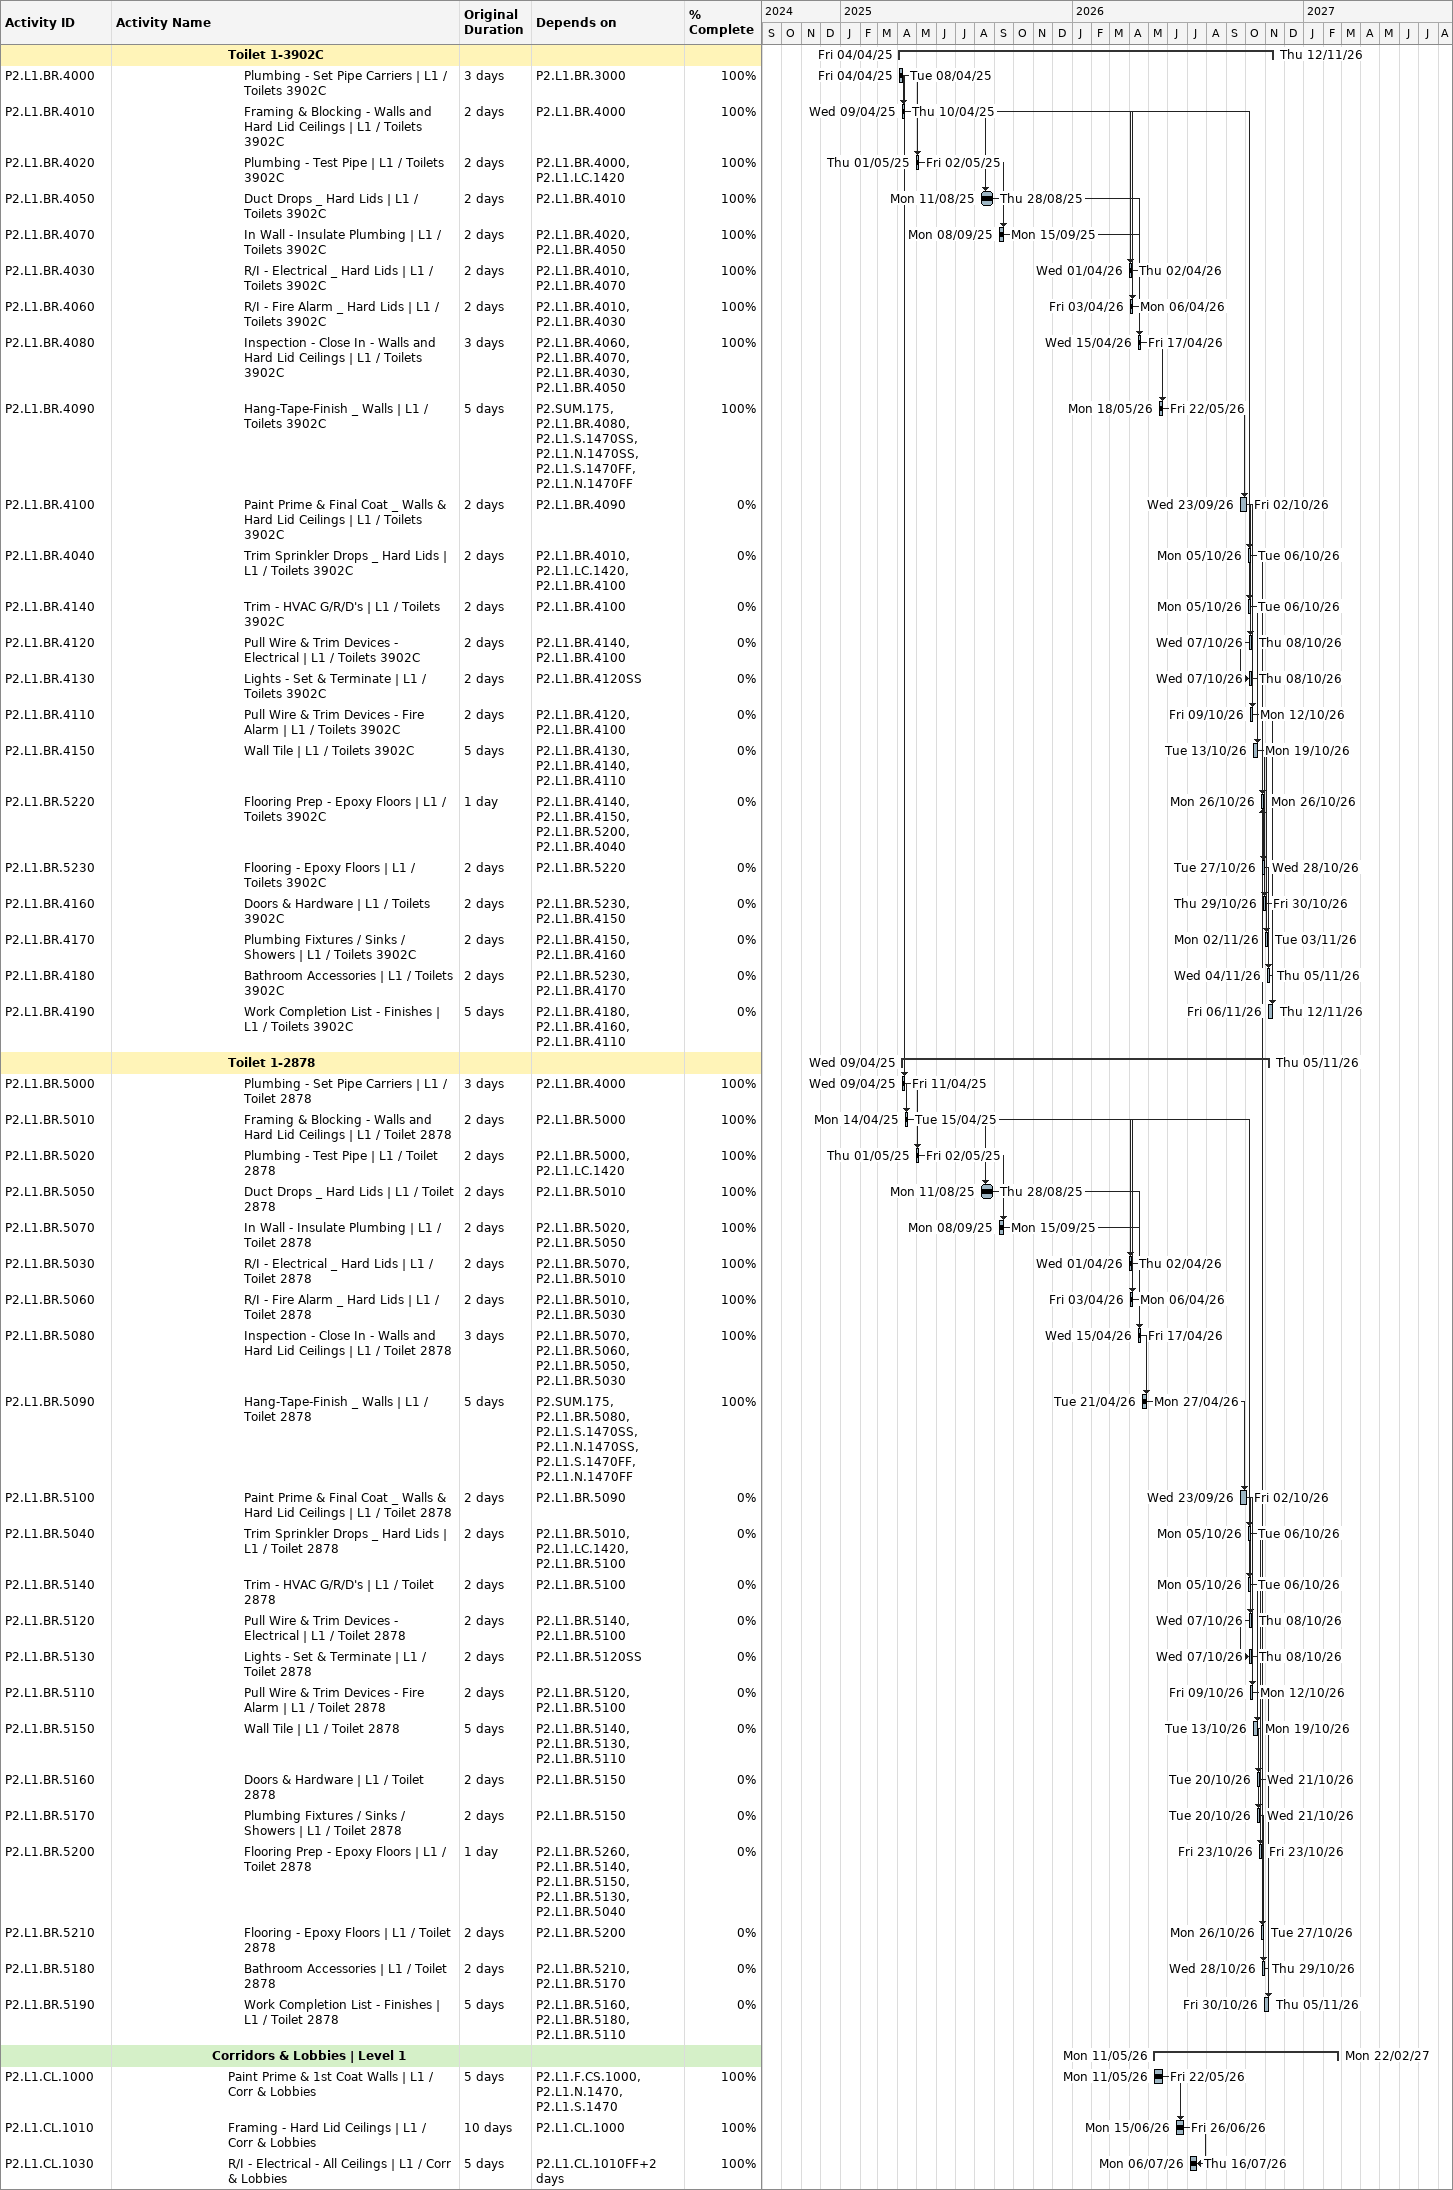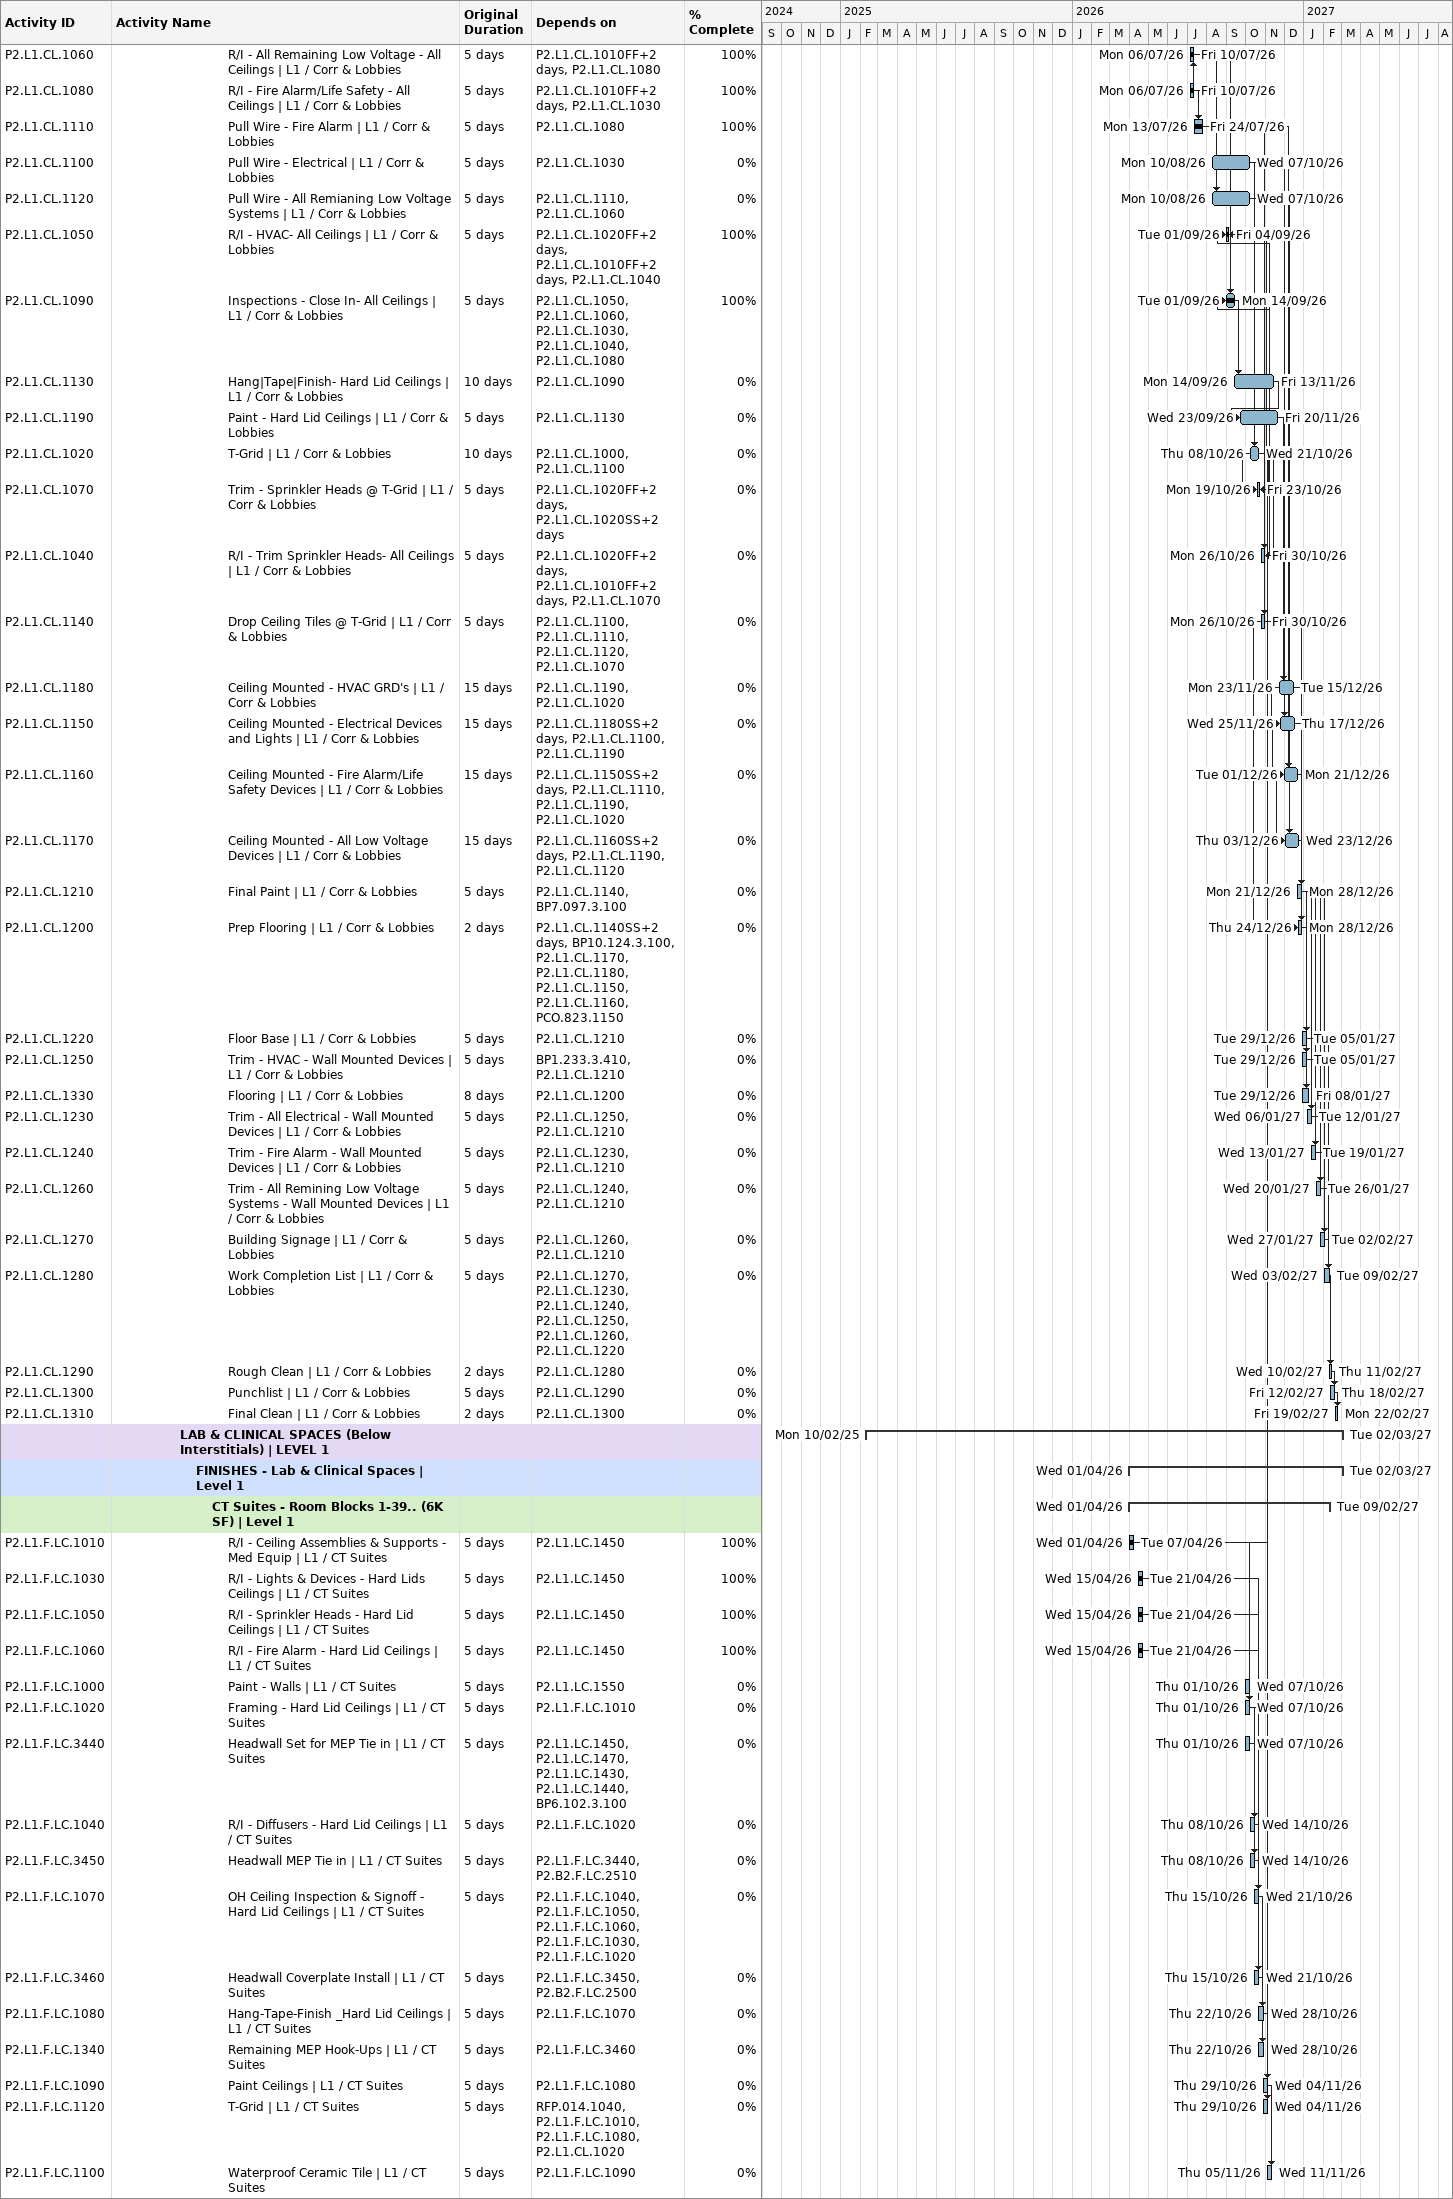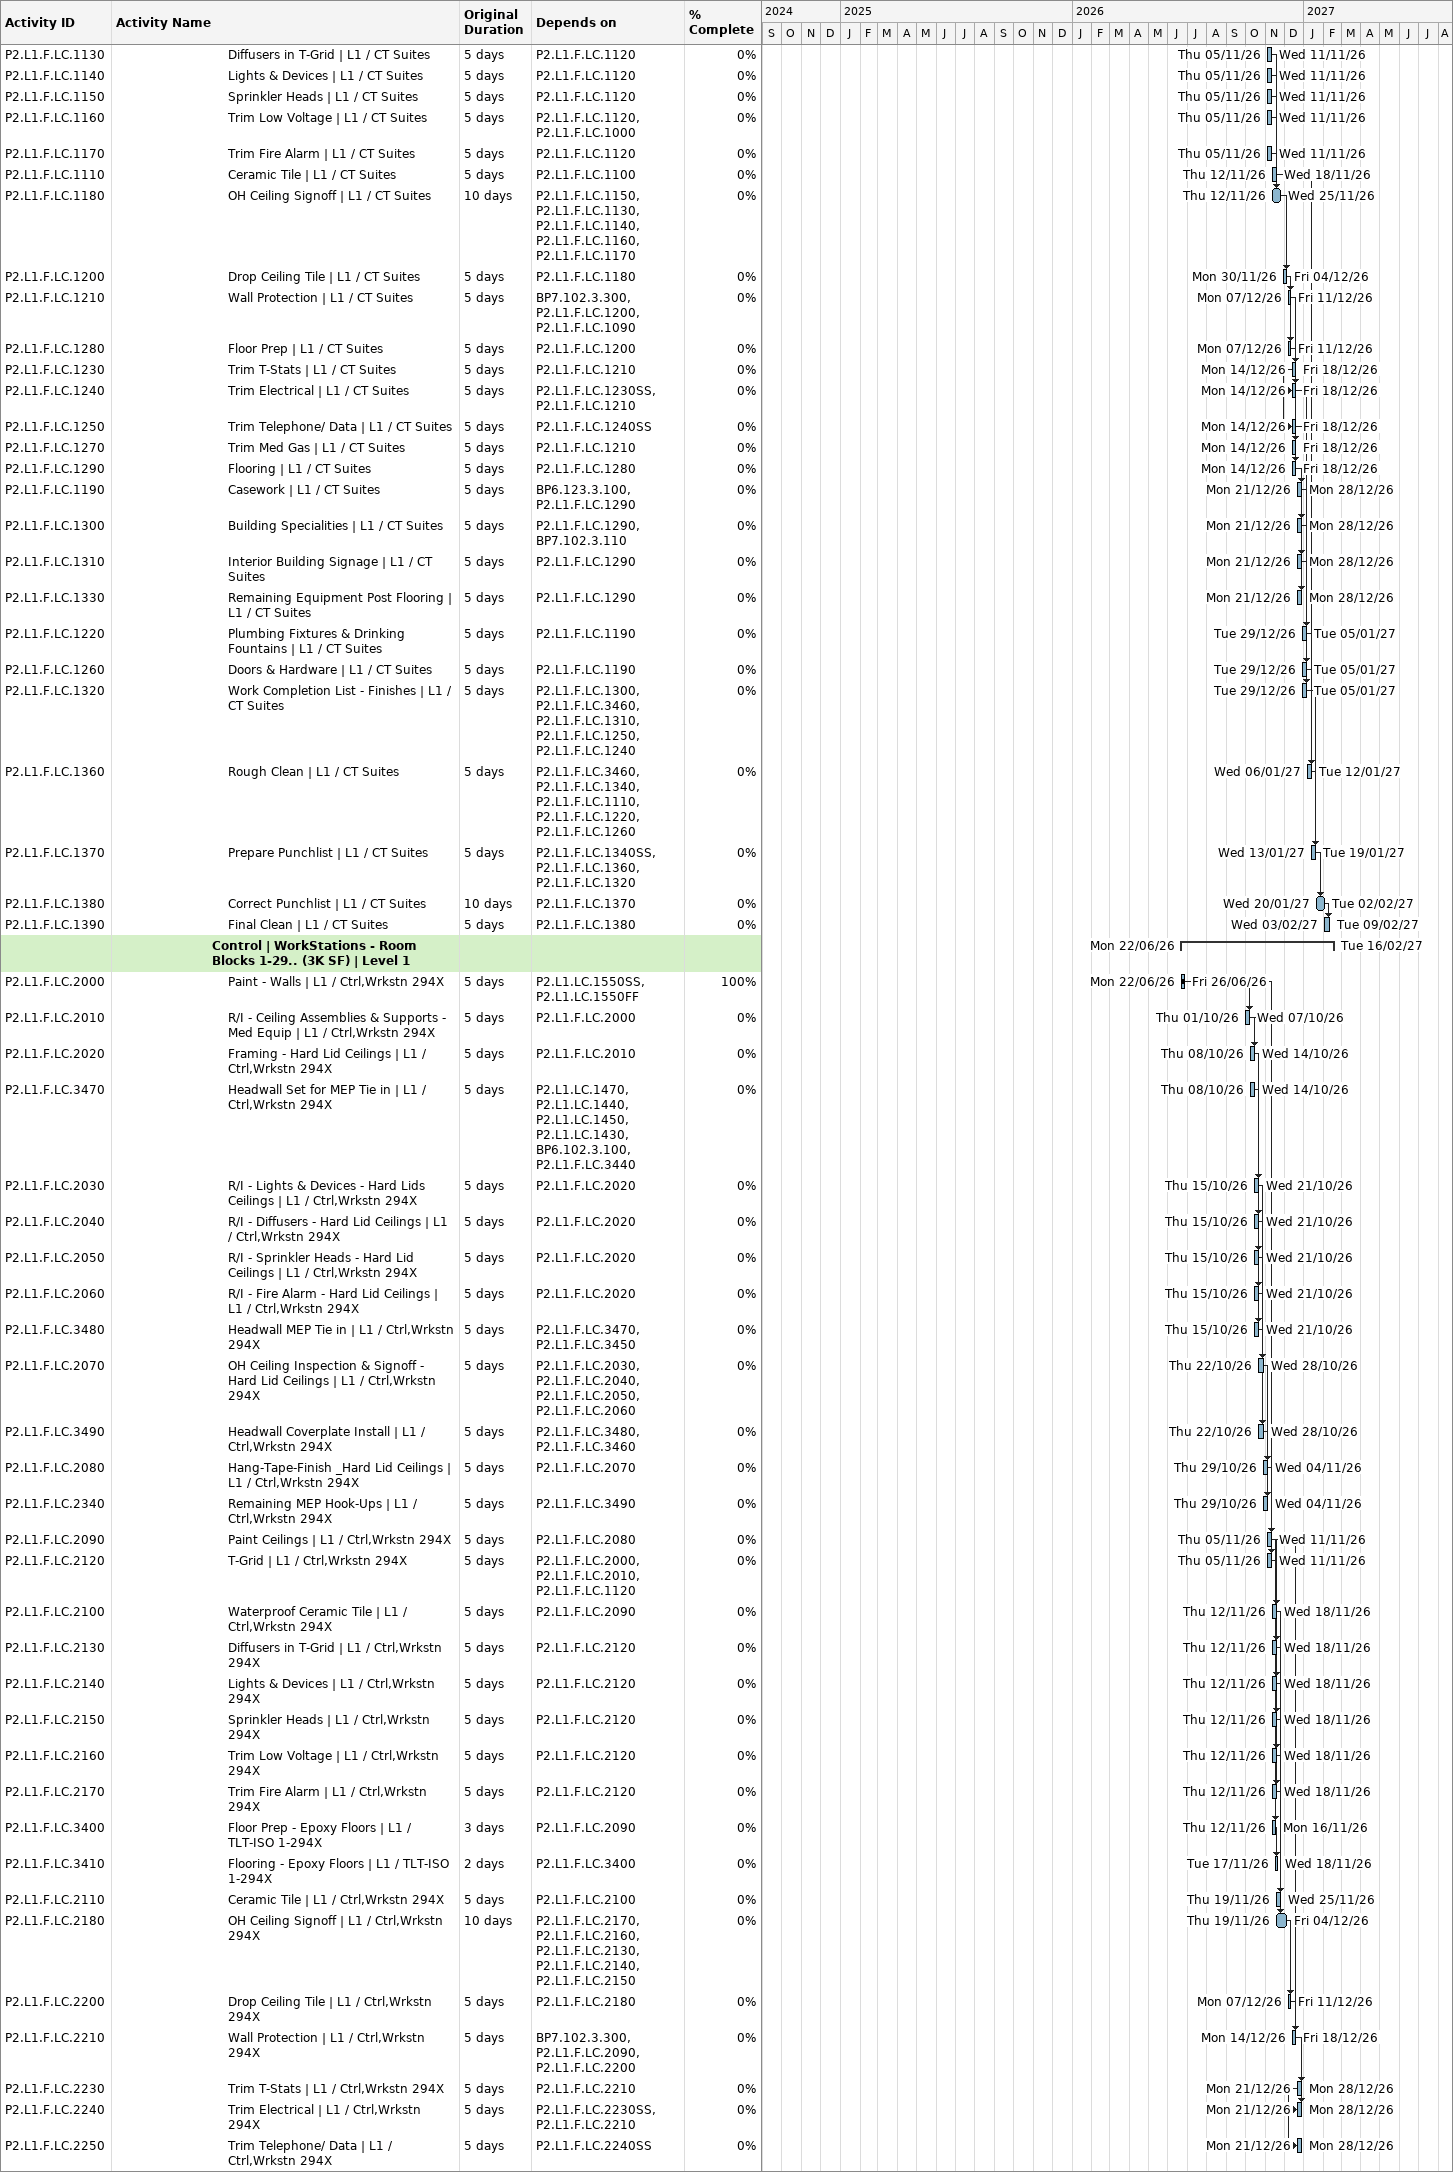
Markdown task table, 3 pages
| ID | Level | Task | Original duration | Start | Finish | Predecessors | % complete |
|---|---|---|---|---|---|---|---|
|  | 8 | **Toilet 1-3902C** |  | 2025-04-04 | 2026-11-12 |  |  |
| P2.L1.BR.4000 | 9 | Plumbing - Set Pipe Carriers \| L1 / Toilets 3902C | 3d | 2025-04-04 | 2025-04-08 | P2.L1.BR.3000 | 100 |
| P2.L1.BR.4010 | 9 | Framing & Blocking - Walls and Hard Lid Ceilings \| L1 / Toilets 3902C | 2d | 2025-04-09 | 2025-04-10 | P2.L1.BR.4000 | 100 |
| P2.L1.BR.4020 | 9 | Plumbing - Test Pipe \| L1 / Toilets 3902C | 2d | 2025-05-01 | 2025-05-02 | P2.L1.BR.4000, P2.L1.LC.1420 | 100 |
| P2.L1.BR.4050 | 9 | Duct Drops _ Hard Lids \| L1 / Toilets 3902C | 2d | 2025-08-11 | 2025-08-28 | P2.L1.BR.4010 | 100 |
| P2.L1.BR.4070 | 9 | In Wall - Insulate Plumbing \| L1 / Toilets 3902C | 2d | 2025-09-08 | 2025-09-15 | P2.L1.BR.4020, P2.L1.BR.4050 | 100 |
| P2.L1.BR.4030 | 9 | R/I - Electrical _ Hard Lids \| L1 / Toilets 3902C | 2d | 2026-04-01 | 2026-04-02 | P2.L1.BR.4010, P2.L1.BR.4070 | 100 |
| P2.L1.BR.4060 | 9 | R/I - Fire Alarm _ Hard Lids \| L1 / Toilets 3902C | 2d | 2026-04-03 | 2026-04-06 | P2.L1.BR.4010, P2.L1.BR.4030 | 100 |
| P2.L1.BR.4080 | 9 | Inspection - Close In - Walls and Hard Lid Ceilings \| L1 / Toilets 3902C | 3d | 2026-04-15 | 2026-04-17 | P2.L1.BR.4060, P2.L1.BR.4070, P2.L1.BR.4030, P2.L1.BR.4050 | 100 |
| P2.L1.BR.4090 | 9 | Hang-Tape-Finish _ Walls \| L1 / Toilets 3902C | 5d | 2026-05-18 | 2026-05-22 | P2.SUM.175, P2.L1.BR.4080, P2.L1.S.1470SS, P2.L1.N.1470SS, P2.L1.S.1470FF, P2.L1.N.1470FF | 100 |
| P2.L1.BR.4100 | 9 | Paint Prime & Final Coat _ Walls & Hard Lid Ceilings \| L1 / Toilets 3902C | 2d | 2026-09-23 | 2026-10-02 | P2.L1.BR.4090 | 0 |
| P2.L1.BR.4040 | 9 | Trim Sprinkler Drops _ Hard Lids \| L1 / Toilets 3902C | 2d | 2026-10-05 | 2026-10-06 | P2.L1.BR.4010, P2.L1.LC.1420, P2.L1.BR.4100 | 0 |
| P2.L1.BR.4140 | 9 | Trim - HVAC G/R/D's \| L1 / Toilets 3902C | 2d | 2026-10-05 | 2026-10-06 | P2.L1.BR.4100 | 0 |
| P2.L1.BR.4120 | 9 | Pull Wire & Trim Devices - Electrical \| L1 / Toilets 3902C | 2d | 2026-10-07 | 2026-10-08 | P2.L1.BR.4140, P2.L1.BR.4100 | 0 |
| P2.L1.BR.4130 | 9 | Lights - Set & Terminate \| L1 / Toilets 3902C | 2d | 2026-10-07 | 2026-10-08 | P2.L1.BR.4120SS | 0 |
| P2.L1.BR.4110 | 9 | Pull Wire & Trim Devices - Fire Alarm \| L1 / Toilets 3902C | 2d | 2026-10-09 | 2026-10-12 | P2.L1.BR.4120, P2.L1.BR.4100 | 0 |
| P2.L1.BR.4150 | 9 | Wall Tile \| L1 / Toilets 3902C | 5d | 2026-10-13 | 2026-10-19 | P2.L1.BR.4130, P2.L1.BR.4140, P2.L1.BR.4110 | 0 |
| P2.L1.BR.5220 | 9 | Flooring Prep - Epoxy Floors \| L1 / Toilets 3902C | 1d | 2026-10-26 | 2026-10-26 | P2.L1.BR.4140, P2.L1.BR.4150, P2.L1.BR.5200, P2.L1.BR.4040 | 0 |
| P2.L1.BR.5230 | 9 | Flooring - Epoxy Floors \| L1 / Toilets 3902C | 2d | 2026-10-27 | 2026-10-28 | P2.L1.BR.5220 | 0 |
| P2.L1.BR.4160 | 9 | Doors & Hardware \| L1 / Toilets 3902C | 2d | 2026-10-29 | 2026-10-30 | P2.L1.BR.5230, P2.L1.BR.4150 | 0 |
| P2.L1.BR.4170 | 9 | Plumbing Fixtures / Sinks / Showers \| L1 / Toilets 3902C | 2d | 2026-11-02 | 2026-11-03 | P2.L1.BR.4150, P2.L1.BR.4160 | 0 |
| P2.L1.BR.4180 | 9 | Bathroom Accessories \| L1 / Toilets 3902C | 2d | 2026-11-04 | 2026-11-05 | P2.L1.BR.5230, P2.L1.BR.4170 | 0 |
| P2.L1.BR.4190 | 9 | Work Completion List - Finishes \| L1 / Toilets 3902C | 5d | 2026-11-06 | 2026-11-12 | P2.L1.BR.4180, P2.L1.BR.4160, P2.L1.BR.4110 | 0 |
|  | 8 | **Toilet 1-2878** |  | 2025-04-09 | 2026-11-05 |  |  |
| P2.L1.BR.5000 | 9 | Plumbing - Set Pipe Carriers \| L1 / Toilet 2878 | 3d | 2025-04-09 | 2025-04-11 | P2.L1.BR.4000 | 100 |
| P2.L1.BR.5010 | 9 | Framing & Blocking - Walls and Hard Lid Ceilings \| L1 / Toilet 2878 | 2d | 2025-04-14 | 2025-04-15 | P2.L1.BR.5000 | 100 |
| P2.L1.BR.5020 | 9 | Plumbing - Test Pipe \| L1 / Toilet 2878 | 2d | 2025-05-01 | 2025-05-02 | P2.L1.BR.5000, P2.L1.LC.1420 | 100 |
| P2.L1.BR.5050 | 9 | Duct Drops _ Hard Lids \| L1 / Toilet 2878 | 2d | 2025-08-11 | 2025-08-28 | P2.L1.BR.5010 | 100 |
| P2.L1.BR.5070 | 9 | In Wall - Insulate Plumbing \| L1 / Toilet 2878 | 2d | 2025-09-08 | 2025-09-15 | P2.L1.BR.5020, P2.L1.BR.5050 | 100 |
| P2.L1.BR.5030 | 9 | R/I - Electrical _ Hard Lids \| L1 / Toilet 2878 | 2d | 2026-04-01 | 2026-04-02 | P2.L1.BR.5070, P2.L1.BR.5010 | 100 |
| P2.L1.BR.5060 | 9 | R/I - Fire Alarm _ Hard Lids \| L1 / Toilet 2878 | 2d | 2026-04-03 | 2026-04-06 | P2.L1.BR.5010, P2.L1.BR.5030 | 100 |
| P2.L1.BR.5080 | 9 | Inspection - Close In - Walls and Hard Lid Ceilings \| L1 / Toilet 2878 | 3d | 2026-04-15 | 2026-04-17 | P2.L1.BR.5070, P2.L1.BR.5060, P2.L1.BR.5050, P2.L1.BR.5030 | 100 |
| P2.L1.BR.5090 | 9 | Hang-Tape-Finish _ Walls \| L1 / Toilet 2878 | 5d | 2026-04-21 | 2026-04-27 | P2.SUM.175, P2.L1.BR.5080, P2.L1.S.1470SS, P2.L1.N.1470SS, P2.L1.S.1470FF, P2.L1.N.1470FF | 100 |
| P2.L1.BR.5100 | 9 | Paint Prime & Final Coat _ Walls & Hard Lid Ceilings \| L1 / Toilet 2878 | 2d | 2026-09-23 | 2026-10-02 | P2.L1.BR.5090 | 0 |
| P2.L1.BR.5040 | 9 | Trim Sprinkler Drops _ Hard Lids \| L1 / Toilet 2878 | 2d | 2026-10-05 | 2026-10-06 | P2.L1.BR.5010, P2.L1.LC.1420, P2.L1.BR.5100 | 0 |
| P2.L1.BR.5140 | 9 | Trim - HVAC G/R/D's \| L1 / Toilet 2878 | 2d | 2026-10-05 | 2026-10-06 | P2.L1.BR.5100 | 0 |
| P2.L1.BR.5120 | 9 | Pull Wire & Trim Devices - Electrical \| L1 / Toilet 2878 | 2d | 2026-10-07 | 2026-10-08 | P2.L1.BR.5140, P2.L1.BR.5100 | 0 |
| P2.L1.BR.5130 | 9 | Lights - Set & Terminate \| L1 / Toilet 2878 | 2d | 2026-10-07 | 2026-10-08 | P2.L1.BR.5120SS | 0 |
| P2.L1.BR.5110 | 9 | Pull Wire & Trim Devices - Fire Alarm \| L1 / Toilet 2878 | 2d | 2026-10-09 | 2026-10-12 | P2.L1.BR.5120, P2.L1.BR.5100 | 0 |
| P2.L1.BR.5150 | 9 | Wall Tile \| L1 / Toilet 2878 | 5d | 2026-10-13 | 2026-10-19 | P2.L1.BR.5140, P2.L1.BR.5130, P2.L1.BR.5110 | 0 |
| P2.L1.BR.5160 | 9 | Doors & Hardware \| L1 / Toilet 2878 | 2d | 2026-10-20 | 2026-10-21 | P2.L1.BR.5150 | 0 |
| P2.L1.BR.5170 | 9 | Plumbing Fixtures / Sinks / Showers \| L1 / Toilet 2878 | 2d | 2026-10-20 | 2026-10-21 | P2.L1.BR.5150 | 0 |
| P2.L1.BR.5200 | 9 | Flooring Prep - Epoxy Floors \| L1 / Toilet 2878 | 1d | 2026-10-23 | 2026-10-23 | P2.L1.BR.5260, P2.L1.BR.5140, P2.L1.BR.5150, P2.L1.BR.5130, P2.L1.BR.5040 | 0 |
| P2.L1.BR.5210 | 9 | Flooring - Epoxy Floors \| L1 / Toilet 2878 | 2d | 2026-10-26 | 2026-10-27 | P2.L1.BR.5200 | 0 |
| P2.L1.BR.5180 | 9 | Bathroom Accessories \| L1 / Toilet 2878 | 2d | 2026-10-28 | 2026-10-29 | P2.L1.BR.5210, P2.L1.BR.5170 | 0 |
| P2.L1.BR.5190 | 9 | Work Completion List - Finishes \| L1 / Toilet 2878 | 5d | 2026-10-30 | 2026-11-05 | P2.L1.BR.5160, P2.L1.BR.5180, P2.L1.BR.5110 | 0 |
|  | 7 | **Corridors & Lobbies \| Level 1** |  | 2026-05-11 | 2027-02-22 |  |  |
| P2.L1.CL.1000 | 8 | Paint Prime & 1st Coat Walls \| L1 / Corr & Lobbies | 5d | 2026-05-11 | 2026-05-22 | P2.L1.F.CS.1000, P2.L1.N.1470, P2.L1.S.1470 | 100 |
| P2.L1.CL.1010 | 8 | Framing - Hard Lid Ceilings \| L1 / Corr & Lobbies | 10d | 2026-06-15 | 2026-06-26 | P2.L1.CL.1000 | 100 |
| P2.L1.CL.1030 | 8 | R/I - Electrical - All Ceilings \| L1 / Corr & Lobbies | 5d | 2026-07-06 | 2026-07-16 | P2.L1.CL.1010FF+2d | 100 |
| P2.L1.CL.1060 | 8 | R/I - All Remaining Low Voltage - All Ceilings \| L1 / Corr & Lobbies | 5d | 2026-07-06 | 2026-07-10 | P2.L1.CL.1010FF+2d, P2.L1.CL.1080 | 100 |
| P2.L1.CL.1080 | 8 | R/I - Fire Alarm/Life Safety - All Ceilings \| L1 / Corr & Lobbies | 5d | 2026-07-06 | 2026-07-10 | P2.L1.CL.1010FF+2d, P2.L1.CL.1030 | 100 |
| P2.L1.CL.1110 | 8 | Pull Wire - Fire Alarm \| L1 / Corr & Lobbies | 5d | 2026-07-13 | 2026-07-24 | P2.L1.CL.1080 | 100 |
| P2.L1.CL.1100 | 8 | Pull Wire - Electrical \| L1 / Corr & Lobbies | 5d | 2026-08-10 | 2026-10-07 | P2.L1.CL.1030 | 0 |
| P2.L1.CL.1120 | 8 | Pull Wire - All Remianing Low Voltage Systems \| L1 / Corr & Lobbies | 5d | 2026-08-10 | 2026-10-07 | P2.L1.CL.1110, P2.L1.CL.1060 | 0 |
| P2.L1.CL.1050 | 8 | R/I - HVAC- All Ceilings \| L1 / Corr & Lobbies | 5d | 2026-09-01 | 2026-09-04 | P2.L1.CL.1020FF+2d, P2.L1.CL.1010FF+2d, P2.L1.CL.1040 | 100 |
| P2.L1.CL.1090 | 8 | Inspections - Close In- All Ceilings \| L1 / Corr & Lobbies | 5d | 2026-09-01 | 2026-09-14 | P2.L1.CL.1050, P2.L1.CL.1060, P2.L1.CL.1030, P2.L1.CL.1040, P2.L1.CL.1080 | 100 |
| P2.L1.CL.1130 | 8 | Hang\|Tape\|Finish- Hard Lid Ceilings \| L1 / Corr & Lobbies | 10d | 2026-09-14 | 2026-11-13 | P2.L1.CL.1090 | 0 |
| P2.L1.CL.1190 | 8 | Paint - Hard Lid Ceilings \| L1 / Corr & Lobbies | 5d | 2026-09-23 | 2026-11-20 | P2.L1.CL.1130 | 0 |
| P2.L1.CL.1020 | 8 | T-Grid \| L1 / Corr & Lobbies | 10d | 2026-10-08 | 2026-10-21 | P2.L1.CL.1000, P2.L1.CL.1100 | 0 |
| P2.L1.CL.1070 | 8 | Trim - Sprinkler Heads @ T-Grid \| L1 / Corr & Lobbies | 5d | 2026-10-19 | 2026-10-23 | P2.L1.CL.1020FF+2d, P2.L1.CL.1020SS+2d | 0 |
| P2.L1.CL.1040 | 8 | R/I - Trim Sprinkler Heads- All Ceilings \| L1 / Corr & Lobbies | 5d | 2026-10-26 | 2026-10-30 | P2.L1.CL.1020FF+2d, P2.L1.CL.1010FF+2d, P2.L1.CL.1070 | 0 |
| P2.L1.CL.1140 | 8 | Drop Ceiling Tiles @ T-Grid \| L1 / Corr & Lobbies | 5d | 2026-10-26 | 2026-10-30 | P2.L1.CL.1100, P2.L1.CL.1110, P2.L1.CL.1120, P2.L1.CL.1070 | 0 |
| P2.L1.CL.1180 | 8 | Ceiling Mounted - HVAC GRD's \| L1 / Corr & Lobbies | 15d | 2026-11-23 | 2026-12-15 | P2.L1.CL.1190, P2.L1.CL.1020 | 0 |
| P2.L1.CL.1150 | 8 | Ceiling Mounted - Electrical Devices and Lights \| L1 / Corr & Lobbies | 15d | 2026-11-25 | 2026-12-17 | P2.L1.CL.1180SS+2d, P2.L1.CL.1100, P2.L1.CL.1190 | 0 |
| P2.L1.CL.1160 | 8 | Ceiling Mounted - Fire Alarm/Life Safety Devices \| L1 / Corr & Lobbies | 15d | 2026-12-01 | 2026-12-21 | P2.L1.CL.1150SS+2d, P2.L1.CL.1110, P2.L1.CL.1190, P2.L1.CL.1020 | 0 |
| P2.L1.CL.1170 | 8 | Ceiling Mounted - All Low Voltage Devices \| L1 / Corr & Lobbies | 15d | 2026-12-03 | 2026-12-23 | P2.L1.CL.1160SS+2d, P2.L1.CL.1190, P2.L1.CL.1120 | 0 |
| P2.L1.CL.1210 | 8 | Final Paint \| L1 / Corr & Lobbies | 5d | 2026-12-21 | 2026-12-28 | P2.L1.CL.1140, BP7.097.3.100 | 0 |
| P2.L1.CL.1200 | 8 | Prep Flooring \| L1 / Corr & Lobbies | 2d | 2026-12-24 | 2026-12-28 | P2.L1.CL.1140SS+2d, BP10.124.3.100, P2.L1.CL.1170, P2.L1.CL.1180, P2.L1.CL.1150, P2.L1.CL.1160, PCO.823.1150 | 0 |
| P2.L1.CL.1220 | 8 | Floor Base \| L1 / Corr & Lobbies | 5d | 2026-12-29 | 2027-01-05 | P2.L1.CL.1210 | 0 |
| P2.L1.CL.1250 | 8 | Trim - HVAC - Wall Mounted Devices \| L1 / Corr & Lobbies | 5d | 2026-12-29 | 2027-01-05 | BP1.233.3.410, P2.L1.CL.1210 | 0 |
| P2.L1.CL.1330 | 8 | Flooring \| L1 / Corr & Lobbies | 8d | 2026-12-29 | 2027-01-08 | P2.L1.CL.1200 | 0 |
| P2.L1.CL.1230 | 8 | Trim - All Electrical - Wall Mounted Devices \| L1 / Corr & Lobbies | 5d | 2027-01-06 | 2027-01-12 | P2.L1.CL.1250, P2.L1.CL.1210 | 0 |
| P2.L1.CL.1240 | 8 | Trim - Fire Alarm - Wall Mounted Devices \| L1 / Corr & Lobbies | 5d | 2027-01-13 | 2027-01-19 | P2.L1.CL.1230, P2.L1.CL.1210 | 0 |
| P2.L1.CL.1260 | 8 | Trim - All Remining Low Voltage Systems - Wall Mounted Devices \| L1 / Corr & Lobbies | 5d | 2027-01-20 | 2027-01-26 | P2.L1.CL.1240, P2.L1.CL.1210 | 0 |
| P2.L1.CL.1270 | 8 | Building Signage \| L1 / Corr & Lobbies | 5d | 2027-01-27 | 2027-02-02 | P2.L1.CL.1260, P2.L1.CL.1210 | 0 |
| P2.L1.CL.1280 | 8 | Work Completion List \| L1 / Corr & Lobbies | 5d | 2027-02-03 | 2027-02-09 | P2.L1.CL.1270, P2.L1.CL.1230, P2.L1.CL.1240, P2.L1.CL.1250, P2.L1.CL.1260, P2.L1.CL.1220 | 0 |
| P2.L1.CL.1290 | 8 | Rough Clean \| L1 / Corr & Lobbies | 2d | 2027-02-10 | 2027-02-11 | P2.L1.CL.1280 | 0 |
| P2.L1.CL.1300 | 8 | Punchlist \| L1 / Corr & Lobbies | 5d | 2027-02-12 | 2027-02-18 | P2.L1.CL.1290 | 0 |
| P2.L1.CL.1310 | 8 | Final Clean \| L1 / Corr & Lobbies | 2d | 2027-02-19 | 2027-02-22 | P2.L1.CL.1300 | 0 |
|  | 5 | **LAB & CLINICAL SPACES (Below Interstitials) \| LEVEL 1** |  | 2025-02-10 | 2027-03-02 |  |  |
|  | 6 | **FINISHES - Lab & Clinical Spaces \| Level 1** |  | 2026-04-01 | 2027-03-02 |  |  |
|  | 7 | **CT Suites - Room Blocks 1-39.. (6K SF) \| Level 1** |  | 2026-04-01 | 2027-02-09 |  |  |
| P2.L1.F.LC.1010 | 8 | R/I - Ceiling Assemblies & Supports - Med Equip \| L1 / CT Suites | 5d | 2026-04-01 | 2026-04-07 | P2.L1.LC.1450 | 100 |
| P2.L1.F.LC.1030 | 8 | R/I - Lights & Devices - Hard Lids Ceilings \| L1 / CT Suites | 5d | 2026-04-15 | 2026-04-21 | P2.L1.LC.1450 | 100 |
| P2.L1.F.LC.1050 | 8 | R/I - Sprinkler Heads - Hard Lid Ceilings \| L1 / CT Suites | 5d | 2026-04-15 | 2026-04-21 | P2.L1.LC.1450 | 100 |
| P2.L1.F.LC.1060 | 8 | R/I - Fire Alarm - Hard Lid Ceilings \| L1 / CT Suites | 5d | 2026-04-15 | 2026-04-21 | P2.L1.LC.1450 | 100 |
| P2.L1.F.LC.1000 | 8 | Paint - Walls \| L1 / CT Suites | 5d | 2026-10-01 | 2026-10-07 | P2.L1.LC.1550 | 0 |
| P2.L1.F.LC.1020 | 8 | Framing - Hard Lid Ceilings \| L1 / CT Suites | 5d | 2026-10-01 | 2026-10-07 | P2.L1.F.LC.1010 | 0 |
| P2.L1.F.LC.3440 | 8 | Headwall Set for MEP Tie in \| L1 / CT Suites | 5d | 2026-10-01 | 2026-10-07 | P2.L1.LC.1450, P2.L1.LC.1470, P2.L1.LC.1430, P2.L1.LC.1440, BP6.102.3.100 | 0 |
| P2.L1.F.LC.1040 | 8 | R/I - Diffusers - Hard Lid Ceilings \| L1 / CT Suites | 5d | 2026-10-08 | 2026-10-14 | P2.L1.F.LC.1020 | 0 |
| P2.L1.F.LC.3450 | 8 | Headwall MEP Tie in \| L1 / CT Suites | 5d | 2026-10-08 | 2026-10-14 | P2.L1.F.LC.3440, P2.B2.F.LC.2510 | 0 |
| P2.L1.F.LC.1070 | 8 | OH Ceiling Inspection & Signoff - Hard Lid Ceilings \| L1 / CT Suites | 5d | 2026-10-15 | 2026-10-21 | P2.L1.F.LC.1040, P2.L1.F.LC.1050, P2.L1.F.LC.1060, P2.L1.F.LC.1030, P2.L1.F.LC.1020 | 0 |
| P2.L1.F.LC.3460 | 8 | Headwall Coverplate Install \| L1 / CT Suites | 5d | 2026-10-15 | 2026-10-21 | P2.L1.F.LC.3450, P2.B2.F.LC.2500 | 0 |
| P2.L1.F.LC.1080 | 8 | Hang-Tape-Finish _Hard Lid Ceilings \| L1 / CT Suites | 5d | 2026-10-22 | 2026-10-28 | P2.L1.F.LC.1070 | 0 |
| P2.L1.F.LC.1340 | 8 | Remaining MEP Hook-Ups \| L1 / CT Suites | 5d | 2026-10-22 | 2026-10-28 | P2.L1.F.LC.3460 | 0 |
| P2.L1.F.LC.1090 | 8 | Paint Ceilings \| L1 / CT Suites | 5d | 2026-10-29 | 2026-11-04 | P2.L1.F.LC.1080 | 0 |
| P2.L1.F.LC.1120 | 8 | T-Grid \| L1 / CT Suites | 5d | 2026-10-29 | 2026-11-04 | RFP.014.1040, P2.L1.F.LC.1010, P2.L1.F.LC.1080, P2.L1.CL.1020 | 0 |
| P2.L1.F.LC.1100 | 8 | Waterproof Ceramic Tile \| L1 / CT Suites | 5d | 2026-11-05 | 2026-11-11 | P2.L1.F.LC.1090 | 0 |
| P2.L1.F.LC.1130 | 8 | Diffusers in T-Grid \| L1 / CT Suites | 5d | 2026-11-05 | 2026-11-11 | P2.L1.F.LC.1120 | 0 |
| P2.L1.F.LC.1140 | 8 | Lights & Devices \| L1 / CT Suites | 5d | 2026-11-05 | 2026-11-11 | P2.L1.F.LC.1120 | 0 |
| P2.L1.F.LC.1150 | 8 | Sprinkler Heads \| L1 / CT Suites | 5d | 2026-11-05 | 2026-11-11 | P2.L1.F.LC.1120 | 0 |
| P2.L1.F.LC.1160 | 8 | Trim Low Voltage \| L1 / CT Suites | 5d | 2026-11-05 | 2026-11-11 | P2.L1.F.LC.1120, P2.L1.F.LC.1000 | 0 |
| P2.L1.F.LC.1170 | 8 | Trim Fire Alarm \| L1 / CT Suites | 5d | 2026-11-05 | 2026-11-11 | P2.L1.F.LC.1120 | 0 |
| P2.L1.F.LC.1110 | 8 | Ceramic Tile \| L1 / CT Suites | 5d | 2026-11-12 | 2026-11-18 | P2.L1.F.LC.1100 | 0 |
| P2.L1.F.LC.1180 | 8 | OH Ceiling Signoff \| L1 / CT Suites | 10d | 2026-11-12 | 2026-11-25 | P2.L1.F.LC.1150, P2.L1.F.LC.1130, P2.L1.F.LC.1140, P2.L1.F.LC.1160, P2.L1.F.LC.1170 | 0 |
| P2.L1.F.LC.1200 | 8 | Drop Ceiling Tile \| L1 / CT Suites | 5d | 2026-11-30 | 2026-12-04 | P2.L1.F.LC.1180 | 0 |
| P2.L1.F.LC.1210 | 8 | Wall Protection \| L1 / CT Suites | 5d | 2026-12-07 | 2026-12-11 | BP7.102.3.300, P2.L1.F.LC.1200, P2.L1.F.LC.1090 | 0 |
| P2.L1.F.LC.1280 | 8 | Floor Prep \| L1 / CT Suites | 5d | 2026-12-07 | 2026-12-11 | P2.L1.F.LC.1200 | 0 |
| P2.L1.F.LC.1230 | 8 | Trim T-Stats \| L1 / CT Suites | 5d | 2026-12-14 | 2026-12-18 | P2.L1.F.LC.1210 | 0 |
| P2.L1.F.LC.1240 | 8 | Trim Electrical \| L1 / CT Suites | 5d | 2026-12-14 | 2026-12-18 | P2.L1.F.LC.1230SS, P2.L1.F.LC.1210 | 0 |
| P2.L1.F.LC.1250 | 8 | Trim Telephone/ Data \| L1 / CT Suites | 5d | 2026-12-14 | 2026-12-18 | P2.L1.F.LC.1240SS | 0 |
| P2.L1.F.LC.1270 | 8 | Trim Med Gas \| L1 / CT Suites | 5d | 2026-12-14 | 2026-12-18 | P2.L1.F.LC.1210 | 0 |
| P2.L1.F.LC.1290 | 8 | Flooring \| L1 / CT Suites | 5d | 2026-12-14 | 2026-12-18 | P2.L1.F.LC.1280 | 0 |
| P2.L1.F.LC.1190 | 8 | Casework \| L1 / CT Suites | 5d | 2026-12-21 | 2026-12-28 | BP6.123.3.100, P2.L1.F.LC.1290 | 0 |
| P2.L1.F.LC.1300 | 8 | Building Specialities \| L1 / CT Suites | 5d | 2026-12-21 | 2026-12-28 | P2.L1.F.LC.1290, BP7.102.3.110 | 0 |
| P2.L1.F.LC.1310 | 8 | Interior Building Signage \| L1 / CT Suites | 5d | 2026-12-21 | 2026-12-28 | P2.L1.F.LC.1290 | 0 |
| P2.L1.F.LC.1330 | 8 | Remaining Equipment Post Flooring \| L1 / CT Suites | 5d | 2026-12-21 | 2026-12-28 | P2.L1.F.LC.1290 | 0 |
| P2.L1.F.LC.1220 | 8 | Plumbing Fixtures & Drinking Fountains \| L1 / CT Suites | 5d | 2026-12-29 | 2027-01-05 | P2.L1.F.LC.1190 | 0 |
| P2.L1.F.LC.1260 | 8 | Doors & Hardware \| L1 / CT Suites | 5d | 2026-12-29 | 2027-01-05 | P2.L1.F.LC.1190 | 0 |
| P2.L1.F.LC.1320 | 8 | Work Completion List - Finishes \| L1 / CT Suites | 5d | 2026-12-29 | 2027-01-05 | P2.L1.F.LC.1300, P2.L1.F.LC.3460, P2.L1.F.LC.1310, P2.L1.F.LC.1250, P2.L1.F.LC.1240 | 0 |
| P2.L1.F.LC.1360 | 8 | Rough Clean \| L1 / CT Suites | 5d | 2027-01-06 | 2027-01-12 | P2.L1.F.LC.3460, P2.L1.F.LC.1340, P2.L1.F.LC.1110, P2.L1.F.LC.1220, P2.L1.F.LC.1260 | 0 |
| P2.L1.F.LC.1370 | 8 | Prepare Punchlist \| L1 / CT Suites | 5d | 2027-01-13 | 2027-01-19 | P2.L1.F.LC.1340SS, P2.L1.F.LC.1360, P2.L1.F.LC.1320 | 0 |
| P2.L1.F.LC.1380 | 8 | Correct Punchlist \| L1 / CT Suites | 10d | 2027-01-20 | 2027-02-02 | P2.L1.F.LC.1370 | 0 |
| P2.L1.F.LC.1390 | 8 | Final Clean \| L1 / CT Suites | 5d | 2027-02-03 | 2027-02-09 | P2.L1.F.LC.1380 | 0 |
|  | 7 | **Control \| WorkStations - Room Blocks 1-29.. (3K SF) \| Level 1** |  | 2026-06-22 | 2027-02-16 |  |  |
| P2.L1.F.LC.2000 | 8 | Paint - Walls \| L1 / Ctrl,Wrkstn 294X | 5d | 2026-06-22 | 2026-06-26 | P2.L1.LC.1550SS, P2.L1.LC.1550FF | 100 |
| P2.L1.F.LC.2010 | 8 | R/I - Ceiling Assemblies & Supports - Med Equip \| L1 / Ctrl,Wrkstn 294X | 5d | 2026-10-01 | 2026-10-07 | P2.L1.F.LC.2000 | 0 |
| P2.L1.F.LC.2020 | 8 | Framing - Hard Lid Ceilings \| L1 / Ctrl,Wrkstn 294X | 5d | 2026-10-08 | 2026-10-14 | P2.L1.F.LC.2010 | 0 |
| P2.L1.F.LC.3470 | 8 | Headwall Set for MEP Tie in \| L1 / Ctrl,Wrkstn 294X | 5d | 2026-10-08 | 2026-10-14 | P2.L1.LC.1470, P2.L1.LC.1440, P2.L1.LC.1450, P2.L1.LC.1430, BP6.102.3.100, P2.L1.F.LC.3440 | 0 |
| P2.L1.F.LC.2030 | 8 | R/I - Lights & Devices - Hard Lids Ceilings \| L1 / Ctrl,Wrkstn 294X | 5d | 2026-10-15 | 2026-10-21 | P2.L1.F.LC.2020 | 0 |
| P2.L1.F.LC.2040 | 8 | R/I - Diffusers - Hard Lid Ceilings \| L1 / Ctrl,Wrkstn 294X | 5d | 2026-10-15 | 2026-10-21 | P2.L1.F.LC.2020 | 0 |
| P2.L1.F.LC.2050 | 8 | R/I - Sprinkler Heads - Hard Lid Ceilings \| L1 / Ctrl,Wrkstn 294X | 5d | 2026-10-15 | 2026-10-21 | P2.L1.F.LC.2020 | 0 |
| P2.L1.F.LC.2060 | 8 | R/I - Fire Alarm - Hard Lid Ceilings \| L1 / Ctrl,Wrkstn 294X | 5d | 2026-10-15 | 2026-10-21 | P2.L1.F.LC.2020 | 0 |
| P2.L1.F.LC.3480 | 8 | Headwall MEP Tie in \| L1 / Ctrl,Wrkstn 294X | 5d | 2026-10-15 | 2026-10-21 | P2.L1.F.LC.3470, P2.L1.F.LC.3450 | 0 |
| P2.L1.F.LC.2070 | 8 | OH Ceiling Inspection & Signoff - Hard Lid Ceilings \| L1 / Ctrl,Wrkstn 294X | 5d | 2026-10-22 | 2026-10-28 | P2.L1.F.LC.2030, P2.L1.F.LC.2040, P2.L1.F.LC.2050, P2.L1.F.LC.2060 | 0 |
| P2.L1.F.LC.3490 | 8 | Headwall Coverplate Install \| L1 / Ctrl,Wrkstn 294X | 5d | 2026-10-22 | 2026-10-28 | P2.L1.F.LC.3480, P2.L1.F.LC.3460 | 0 |
| P2.L1.F.LC.2080 | 8 | Hang-Tape-Finish _Hard Lid Ceilings \| L1 / Ctrl,Wrkstn 294X | 5d | 2026-10-29 | 2026-11-04 | P2.L1.F.LC.2070 | 0 |
| P2.L1.F.LC.2340 | 8 | Remaining MEP Hook-Ups \| L1 / Ctrl,Wrkstn 294X | 5d | 2026-10-29 | 2026-11-04 | P2.L1.F.LC.3490 | 0 |
| P2.L1.F.LC.2090 | 8 | Paint Ceilings \| L1 / Ctrl,Wrkstn 294X | 5d | 2026-11-05 | 2026-11-11 | P2.L1.F.LC.2080 | 0 |
| P2.L1.F.LC.2120 | 8 | T-Grid \| L1 / Ctrl,Wrkstn 294X | 5d | 2026-11-05 | 2026-11-11 | P2.L1.F.LC.2000, P2.L1.F.LC.2010, P2.L1.F.LC.1120 | 0 |
| P2.L1.F.LC.2100 | 8 | Waterproof Ceramic Tile \| L1 / Ctrl,Wrkstn 294X | 5d | 2026-11-12 | 2026-11-18 | P2.L1.F.LC.2090 | 0 |
| P2.L1.F.LC.2130 | 8 | Diffusers in T-Grid \| L1 / Ctrl,Wrkstn 294X | 5d | 2026-11-12 | 2026-11-18 | P2.L1.F.LC.2120 | 0 |
| P2.L1.F.LC.2140 | 8 | Lights & Devices \| L1 / Ctrl,Wrkstn 294X | 5d | 2026-11-12 | 2026-11-18 | P2.L1.F.LC.2120 | 0 |
| P2.L1.F.LC.2150 | 8 | Sprinkler Heads \| L1 / Ctrl,Wrkstn 294X | 5d | 2026-11-12 | 2026-11-18 | P2.L1.F.LC.2120 | 0 |
| P2.L1.F.LC.2160 | 8 | Trim Low Voltage \| L1 / Ctrl,Wrkstn 294X | 5d | 2026-11-12 | 2026-11-18 | P2.L1.F.LC.2120 | 0 |
| P2.L1.F.LC.2170 | 8 | Trim Fire Alarm \| L1 / Ctrl,Wrkstn 294X | 5d | 2026-11-12 | 2026-11-18 | P2.L1.F.LC.2120 | 0 |
| P2.L1.F.LC.3400 | 8 | Floor Prep - Epoxy Floors \| L1 / TLT-ISO 1-294X | 3d | 2026-11-12 | 2026-11-16 | P2.L1.F.LC.2090 | 0 |
| P2.L1.F.LC.3410 | 8 | Flooring - Epoxy Floors \| L1 / TLT-ISO 1-294X | 2d | 2026-11-17 | 2026-11-18 | P2.L1.F.LC.3400 | 0 |
| P2.L1.F.LC.2110 | 8 | Ceramic Tile \| L1 / Ctrl,Wrkstn 294X | 5d | 2026-11-19 | 2026-11-25 | P2.L1.F.LC.2100 | 0 |
| P2.L1.F.LC.2180 | 8 | OH Ceiling Signoff \| L1 / Ctrl,Wrkstn 294X | 10d | 2026-11-19 | 2026-12-04 | P2.L1.F.LC.2170, P2.L1.F.LC.2160, P2.L1.F.LC.2130, P2.L1.F.LC.2140, P2.L1.F.LC.2150 | 0 |
| P2.L1.F.LC.2200 | 8 | Drop Ceiling Tile \| L1 / Ctrl,Wrkstn 294X | 5d | 2026-12-07 | 2026-12-11 | P2.L1.F.LC.2180 | 0 |
| P2.L1.F.LC.2210 | 8 | Wall Protection \| L1 / Ctrl,Wrkstn 294X | 5d | 2026-12-14 | 2026-12-18 | BP7.102.3.300, P2.L1.F.LC.2090, P2.L1.F.LC.2200 | 0 |
| P2.L1.F.LC.2230 | 8 | Trim T-Stats \| L1 / Ctrl,Wrkstn 294X | 5d | 2026-12-21 | 2026-12-28 | P2.L1.F.LC.2210 | 0 |
| P2.L1.F.LC.2240 | 8 | Trim Electrical \| L1 / Ctrl,Wrkstn 294X | 5d | 2026-12-21 | 2026-12-28 | P2.L1.F.LC.2230SS, P2.L1.F.LC.2210 | 0 |
| P2.L1.F.LC.2250 | 8 | Trim Telephone/ Data \| L1 / Ctrl,Wrkstn 294X | 5d | 2026-12-21 | 2026-12-28 | P2.L1.F.LC.2240SS | 0 |
